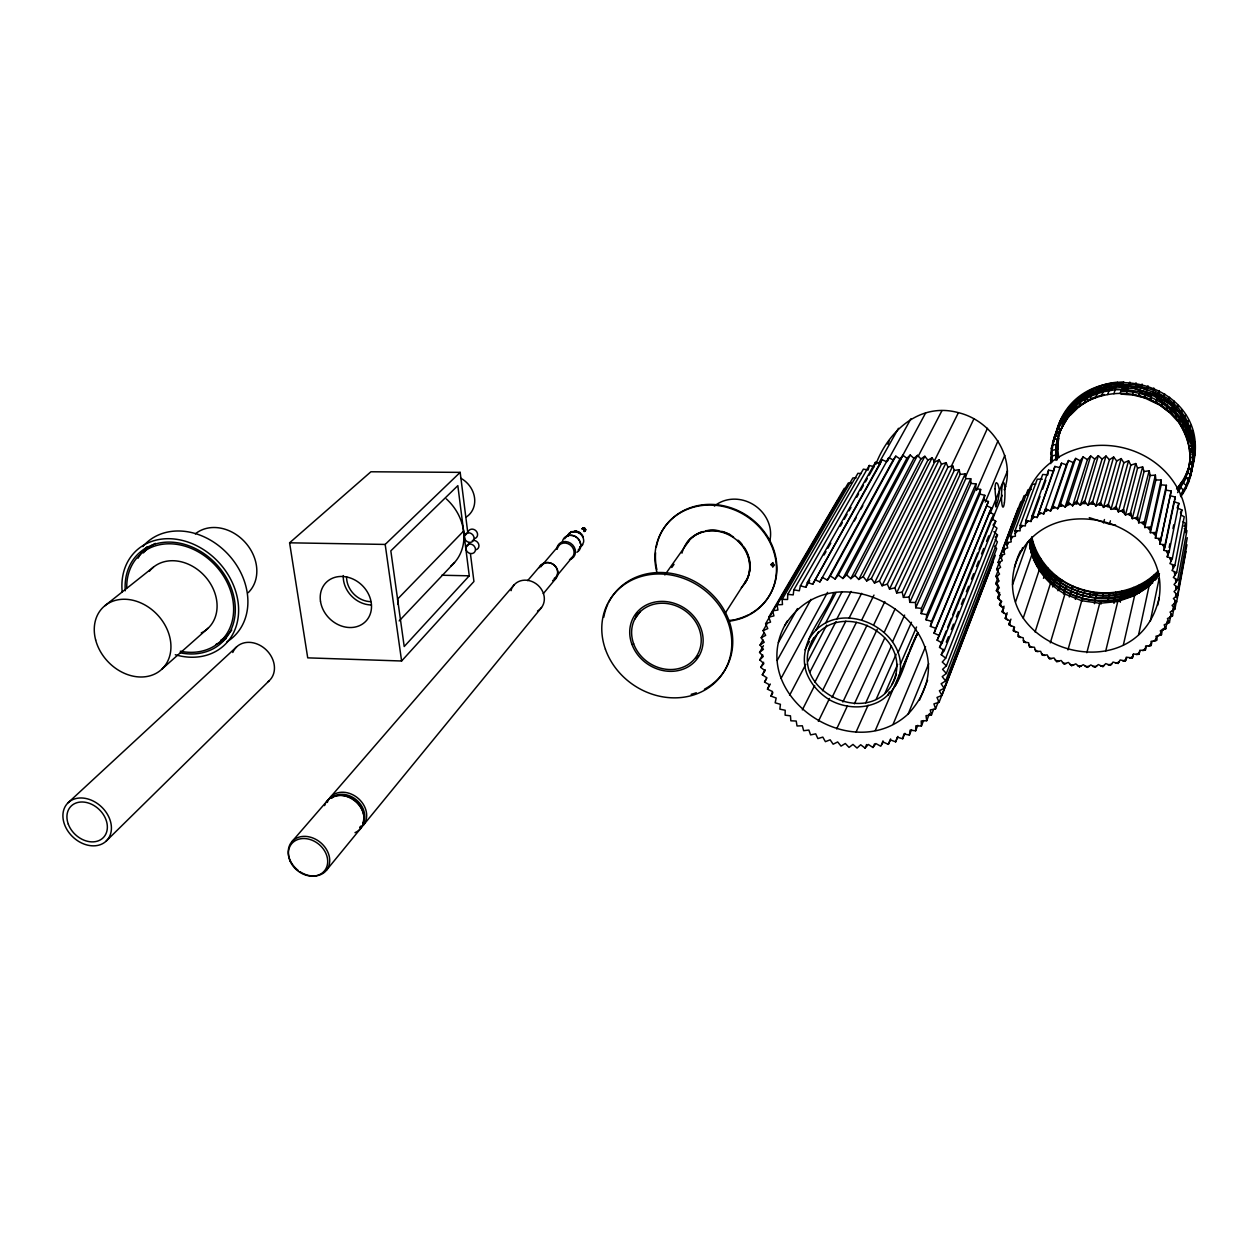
<?xml version="1.0" encoding="UTF-8"?>
<svg xmlns="http://www.w3.org/2000/svg" width="1258" height="1258" viewBox="0 0 1258 1258"><rect width="100%" height="100%" fill="white"/><g stroke="black" fill="none" stroke-linecap="round" stroke-linejoin="round"><path stroke-width="1.5" d="M464.406 536.27L464.721 538.77A5.174 4.482 43.5 0 0 472.489 541.585A5.174 4.482 43.5 0 0 471.483 533.675A5.174 4.482 43.5 0 0 464.406 536.27L464.249 536.27M465.837 547.497L466.152 549.982A5.158 4.466 43.1 0 0 473.904 552.797A5.158 4.466 43.1 0 0 472.898 544.934A5.158 4.466 43.1 0 0 465.837 547.497L469.344 543.802A5.142 4.466 43.1 0 1 469.674 542.654M1074.363 503.939L1076.266 503.735L1090.686 455.978L1094.712 459.076L1080.323 505.307L1076.298 501.36L1072.634 505.858L1068.341 502.256L1083.107 456.89L1087.399 459.642L1072.634 505.858M1139.842 650.543L1139.056 654.27L1133.584 654.081L1132.373 657.887L1127.011 657.305L1125.375 660.953L1120.139 659.978L1118.095 663.453L1113.031 662.085L1110.594 665.34L1105.751 663.626L1102.92 666.63L1098.313 664.57L1095.136 667.306L1090.812 664.932L1087.305 667.369L1083.28 664.696L1079.49 666.819L1075.794 663.878L1071.722 665.655L1068.372 662.463L1064.064 663.909L1061.107 660.497L1056.594 661.566L1054.031 657.981L1049.345 658.657L1047.191 654.915L1042.379 655.198L1040.649 651.345L1035.743 651.219L1034.438 647.288L1029.469 646.769L1028.619 642.775L1023.635 641.847L1023.226 637.837L1018.257 636.501L1018.288 632.522L1013.366 630.761L1013.854 626.846L1009.026 624.691L1009.954 620.854L1005.252 618.323L1006.62 614.612L1002.076 611.702L1003.868 608.133L999.528 604.862L1001.73 601.481L997.625 597.865L1000.204 594.704L996.367 590.757L999.324 587.848L997.28 584.372L997.295 582.658L999.104 580.96L995.88 576.447L997.893 571.101M997.358 579.057L997.563 575.645L999.528 574.104L996.666 569.324L999.434 561.98M1050.776 463.652L1051.311 448.493L1054.204 437.422L1055.619 433.633L1059.032 434.104L1065.164 420.219M861.148 473.574L857.909 473.307L787.728 594.342L787.587 599.5L782.13 599.39L782.476 604.548L777.082 604.894L777.916 610.036L772.632 610.822L773.922 615.901L768.78 617.128L770.541 622.112L765.587 623.748L767.773 628.607L763.056 630.651L765.666 635.337L761.2 637.759L764.204 642.256L760.036 645.055L763.417 649.301L759.565 652.446L763.291 656.44L759.785 659.9L763.842 663.595L760.697 667.353L765.037 670.734L762.301 674.76L766.893 677.81L764.565 682.056L769.377 684.745L767.474 689.195L772.475 691.507L771.028 696.13L776.17 698.033L775.164 702.797L780.416 704.307L779.866 709.166L785.196 710.251L785.118 715.173L790.464 715.833L790.842 720.803L796.204 721.038L797.037 725.976L802.337 725.787L803.642 730.694L808.863 730.065L810.592 734.892L815.703 733.854L817.873 738.572L822.811 737.109L825.405 741.67L830.154 739.814L833.142 744.201L837.671 741.953L841.036 746.12L845.297 743.494L849.024 747.409L852.987 744.421L857.044 748.07L860.692 744.752L865.048 748.101L868.335 744.469L872.973 747.488L875.883 743.572L880.757 746.23L883.258 742.063L888.337 744.359L890.428 739.94L895.68 741.843L897.898 736.417M1055.997 460.412L1056.421 444.137L1055.682 459.154M1056.17 453.493C1056.972 470.964 1055.431 438.413 1058.308 436.793L1055.289 435.362C1075.338 346.17 1219.096 378.752 1191.971 468.872M1057.034 446.055C1057.585 483.072 1056.217 433.947 1058.827 435.347M1057.758 444.058L1057.616 449.468L1058.591 438.146L1057.947 443.524M584.325 529.618L585.379 530.043L584.215 531.599L584.435 528.171L582.045 528.91L583.209 528.014L585.159 528.627L585.379 530.75L584.152 531.002M1100.954 604.092L1101.253 600.601C1119.809 601.01 1138.647 594.83 1152.674 582.501L1152.532 583.193M1102.967 596.339L1103.25 592.88C1123.142 593.304 1143.475 586.071 1157.517 571.745M1150.315 530.153L1161.118 480.021L1155.882 479.958L1144.764 527.542L1150.441 526.929L1148.979 528.816L1150.315 530.153L1150.347 532.684L1155.992 532.496L1166.386 485.321L1161.165 484.833L1150.347 532.684M921.186 613.605L975.689 488.56L980.642 489.441L926.8 614.675L921.186 613.605L921.406 608.385L975.941 483.89L970.956 483.418L915.745 607.771L921.406 608.385M1151.966 641.596L1151.196 645.448L1145.645 646.093L1145.346 650.119L1139.811 650.339L1139.056 654.27L1136.241 654.569M1148.35 646.172L1151.196 645.448L1151.039 641.391L1156.589 640.322L1155.96 636.249L1161.448 634.74L1160.348 630.698L1165.741 628.78L1164.185 624.801L1169.437 622.474L1167.44 618.59L1172.519 615.854L1170.066 612.096L1174.941 608.982L1172.063 605.397L1176.67 601.906L1173.399 598.541L1175.507 596.984L1175.758 595.254L1175.837 593.509L1174.06 591.559L1178.07 587.376L1187.269 537.716M1176.01 589.829L1175.994 586.322L1174.044 584.514L1177.692 580.032L1186.939 530.672L1184.265 528.596M1192.914 463.463L1189.596 462.504C1191.295 447.581 1186.546 432.296 1177.472 420.408C1184.47 431.038 1190.115 443.807 1189.848 457.063L1193.182 457.723C1192.71 471.483 1189.125 485.509 1180.743 496.674M1190.005 449.546L1190.021 460.428L1190.508 449.31M1189.36 465.256L1190.697 454.185M1189.596 462.504L1193.276 461.592C1196.185 460.208 1186.278 411.209 1193.276 450.144L1189.581 451.606L1192.914 451.984L1192.364 466.262M1193.323 462.865L1189.659 463.73L1192.867 465.177L1194.487 455.396L1194.487 444.011L1192.317 432.752L1185.13 416.854L1177.928 407.435L1169.059 399.289L1153.24 390.043L1135.424 384.901L1116.868 384.256L1123.111 383.753M895.68 741.843L897.331 737.251L902.709 738.745L903.904 733.98L909.377 735.049L910.1 730.159L915.635 730.788L915.887 725.803L921.422 726.008L923.561 720.551M975.689 488.56L975.941 483.89M1035.696 484.047L1032.331 484.314L1015.064 530.577L1020.096 530.892L1020.222 525.246L1037.268 479.172L1042.347 479.188M784.615 625.824C838.127 539.682 980.957 635.432 908.182 713.978C849.921 767.82 742.88 692.104 787.492 620.713M1075.7 458.399L1060.541 503.798L1065.07 507.021L1080.213 460.805L1075.7 458.399L1073.184 462.535L1068.482 460.507L1066.375 464.831L1061.516 463.196L1059.834 467.677L1054.864 466.435L1053.622 471.027L1048.574 470.193L1047.788 474.879L1042.693 474.455L1025.915 520.356L1025.317 525.986L1020.222 525.246L1021.276 527.133L1020.034 528.407M833.865 592.691C823.848 618.276 796.393 643.011 806.551 672.826C811.08 684.494 819.681 694.007 830.422 700.329C845.093 708.081 863.067 709.323 878.178 702.09C903.621 688.739 904.25 655.214 917.994 633.026M896.451 673.942C879.012 734.656 781.092 691.129 814.02 637.554M1082.226 503.546L1084.16 503.483L1098.328 455.695L1102.055 459.107L1088.06 505.386L1084.333 501.109L1080.323 505.307M1071.722 665.655L1069.945 664.46M583.681 528.046C590.317 532.464 578.02 526.174 585.159 528.627M1166.386 485.321L1165.977 490.117L1171.135 491.013L1161.008 538.487L1155.41 538.22L1155.992 532.496L1154.435 534.273L1155.63 535.704M894.973 686.491C922.806 635.227 837.97 589.908 809.02 639.237M1005.818 486.296L1004.356 489.849C1016.244 456.921 991.178 420.392 958.407 412.671C920.211 402.088 888.62 430.503 875.835 464.344M997.956 572.06L998.49 568.679L1000.597 567.311L998.113 562.31L1016.102 514.821M1159.231 597.534C1136.634 697.797 975.343 646.612 1020.395 550.988M1094.429 603.683L1094.932 600.208L1101.253 600.601M1095.12 601.088L1095.624 597.613C1119.038 600.035 1144.009 591.685 1159.467 573.538M1095.812 598.509L1096.3 595.05C1118.739 597.361 1142.406 589.766 1158.052 573.239L1157.91 573.915C1120.563 615.256 1041.467 595.396 1030.695 539.918L1030.931 539.273C1037.237 569.764 1065.856 592.314 1096.3 595.05M1096.489 595.946L1096.992 592.487L1103.25 592.88M582.375 529.068C585.583 527.102 586.039 533.25 584.31 530.105M902.977 455.286L838.41 575.063L842.907 578.523L906.908 458.305L902.977 455.286L899.973 458.856L895.806 456.167L893.164 459.988L888.793 457.629L886.528 461.67L881.984 459.689L880.128 463.919L875.458 462.315L873.995 466.687L869.231 465.476L868.193 469.957L863.365 469.155L793.829 589.813L793.216 594.908L787.728 594.342M926.077 619.817L979.951 494.064L984.81 495.337L931.596 621.342L926.077 619.817L926.8 614.675M1090.136 503.782L1092.07 503.892L1106.002 456.041L1109.414 459.736L1095.797 506.093L1092.4 501.517L1088.06 505.386M1157.675 605.224C1179.548 517.981 1039.58 482.459 1014.483 567.421M1191.53 471.986L1192.097 469.14L1188.826 467.897L1189.706 461.953M1190.681 457.535C1189.062 469.092 1185.602 477.946 1176.529 489.032M1192.097 469.14L1193.276 461.592M1174.312 604.029L1174.972 600.616M979.951 494.064L980.642 489.441M1025.49 523.501L1026.842 522.337L1025.915 520.356L1031.01 521.52L1032.079 515.937L1048.574 470.193M1171.135 491.013L1170.255 495.746L1175.318 497.052L1165.427 544.824L1159.939 544.148L1161.008 538.487L1159.341 540.138L1160.395 541.663M1176.309 601.481L1174.941 608.982L1173.022 609.265L1172.44 610.916M1177.001 597.739L1186.939 544.714M1185.932 551.633L1176.67 601.906L1174.72 602.33M1174.61 604.548L1172.519 615.854L1170.648 616.011L1169.924 617.599M1170.868 614.895L1169.437 622.474L1167.644 622.506L1166.748 624.015M1194.487 455.396L1194.817 453.651M1167.188 621.185L1165.741 628.78L1164.012 628.701L1162.99 630.132M1183.07 521.803L1185.917 523.674L1176.623 572.704L1173.352 577.469L1177.692 580.032L1175.727 580.881L1175.805 582.643M1194.754 449.704L1195.1 447.927M1089.365 597.581L1090.073 594.153M1090.057 595.018L1090.78 591.606L1096.992 592.487M1194.487 444.011L1194.833 442.187M1162.549 629.016L1161.448 634.74L1159.797 634.551L1158.634 635.888M585.552 529.995L584.435 528.171M1193.669 438.334L1194.031 436.479M1191.106 472.819L1186.86 483.465M1191.515 470.728L1188.495 468.448L1184.344 479.094L1178.463 488.34L1184.344 479.094M1193.732 459.296L1192.899 442.171L1189.643 431.054L1191.546 436.557M1194.125 457.236L1193.307 440.143L1187.662 423.742L1190.068 429.057M1192.458 467.268L1190.162 477.615M1178.919 503.389L1169.217 551.476L1163.886 550.375L1173.997 501.69L1178.919 503.389L1177.158 507.886L1181.907 509.977L1172.362 558.379L1169.924 563.6L1174.846 565.471L1184.234 516.755L1181.215 515.12M1157.329 636.485L1156.589 640.322L1153.743 641.234M1189.282 478.009L1185.869 477.788L1177.598 492.617M1189.691 475.901L1191.562 470.492M1192.317 432.752L1192.694 430.865M1180.271 495.133L1186.483 485.368L1190.744 474.706L1187.662 472.631L1183.495 483.339L1186.483 485.368L1185.869 488.403M1187.961 471.09L1183.92 481.216L1178.038 490.478M1188.275 483.103L1188.873 480.131L1185.869 477.788M1190.272 454.987L1190.115 448.996M1186.184 476.247L1178.148 489.897M1192.647 460.459C1195.902 421.886 1157.895 390.059 1120.799 391.364M1190.43 427.28L1190.807 425.361M1188.904 445.631L1192.081 446.26L1192.38 454.657M1182.064 481.735L1178.903 486.217M1171.088 561.335L1170.49 559.637L1172.362 558.379L1167.22 556.885L1168.368 551.224M1169.138 547.466L1169.893 543.692M1172.959 528.612L1173.714 524.838M1182.976 493.466L1183.605 490.384L1180.885 487.522L1178.762 490.526M1188.024 421.965L1188.433 420.015M1146.101 646.392L1145.346 650.119L1142.5 650.622M999.214 565.156L1000.063 561.839L1002.312 560.643L1000.236 555.454L1018.147 508.232M1150.299 621.263L1159.184 578.271M1187.599 440.269L1190.713 440.63L1191.562 448.886M1172.33 409.039L1180.491 417.703L1189.187 433.302L1180.444 417.923L1172.33 409.039L1157.376 398.267L1156.071 400.767M1098.03 504.662L1099.948 504.93L1113.645 457L1116.695 460.963L1103.47 507.414L1100.451 502.571L1095.797 506.093M1095.624 597.613C1065.086 594.861 1036.403 572.264 1030.066 541.695L1029.846 542.34C1040.649 597.943 1119.919 617.882 1157.376 576.463L1157.517 575.787M1185.13 416.854L1185.539 414.888M1180.885 415.942C1199.865 448.052 1173.604 396.459 1170.192 409.998M1185.791 435.032L1188.81 435.111L1188.291 437.595L1190.194 443.178M1154.294 574.859L1154.152 575.535C1115.28 611.577 1041.938 590.505 1031.544 537.496M1054.959 437.013L1054.173 440.74M1055.776 436.322L1058.638 425.393M1183.479 429.953L1186.388 429.749L1185.869 432.186L1188.291 437.595M1159.939 544.148L1170.255 495.746M568.129 535.012L567.327 536.27C570.299 528.344 582.611 531.647 583.523 539.273A8.822 7.8 40.2 0 1 583.586 542.119L582.234 545.264M1058.403 438.68L1059.739 432.846L1056.012 433.381M1181.749 411.995L1182.19 410.014M1030.978 551.916C1045.791 598.509 1109.603 616.247 1147.815 586.983L1147.972 586.291M1149.073 581.165L1150.425 584.152M1138.584 634.803L1149.136 585.741L1159.09 574.12M1133.191 654.16L1132.373 657.887L1129.621 657.997M1155.41 538.22L1165.977 490.117M1180.712 425.062L1183.464 424.606L1182.929 426.997L1185.869 432.186M869.231 465.476L800.403 585.819L799.302 590.82L793.829 589.813M1152.737 391.946L1168.651 401.003L1181.325 413.961L1173.242 405.123L1163.603 397.701L1152.737 391.946L1141.037 387.826L1122.545 385.64L1110.216 386.741L1098.313 389.838L1082.037 398.188L1092.589 392.307M1178.384 405.422L1175.161 410.124M1126.209 657.211L1125.375 660.953L1122.686 660.859M1138.128 590.065L1139.119 593.273M1138.71 587.502L1139.685 590.694M1139.292 584.939L1140.267 588.131M1182.929 426.997L1179.532 422.043L1180.051 419.7L1177.346 420.943L1169.594 412.498L1160.379 405.406L1144.434 397.811L1132.876 394.996L1121.02 394.084L1126.964 394.289M1173.698 403.173L1174.154 401.145M1123.378 644.929L1134.622 595.569L1149.136 585.741M1177.095 411.13L1168.179 402.953L1152.281 393.66L1134.386 388.502L1121.9 387.747L1128.127 387.967M1132.514 592.581L1133.301 595.883M1133.112 590.002L1133.883 593.304M1133.694 587.455L1134.48 590.725M1179.532 422.043L1175.664 417.389L1176.199 415.093M1169.059 399.289L1169.547 397.229M1144.497 525.011L1143.05 523.784L1144.387 521.803L1138.726 522.856L1150.158 475.524L1155.379 475.147L1144.387 521.803L1144.764 527.542M1126.665 594.625L1127.247 598.006M1127.278 592.062L1127.844 595.427M1169.594 412.498L1160.379 405.406M1175.664 417.389L1171.371 413.049L1171.906 410.8M1167.707 404.903C1163.163 404.007 1147.689 388.187 1145.016 396.05M1168.179 402.953L1152.234 393.864L1134.386 388.502M984.81 495.337L983.709 499.851L988.442 501.517L935.779 628.308L930.385 626.358L931.596 621.342M1164.09 395.783L1164.593 393.723M1120.013 598.792L1120.375 602.236M1120.642 596.213L1121.004 599.641M1121.271 593.634L1121.633 597.047M1121.884 591.071L1122.246 594.484M1187.536 473.197L1189.769 463.18M1193.999 459.312L1190.477 471.939M1138.207 520.356L1137.877 517.18L1132.279 518.673L1144.041 471.546L1149.199 470.759L1136.65 519.255L1138.207 520.356L1138.726 522.856M1105.719 651.015L1117.764 601.528L1134.622 595.569M1171.371 413.049L1166.701 409.086L1167.235 406.869M1173.022 609.265L1173.431 607.583M1113.833 599.893L1113.99 603.368M1114.478 597.298L1114.619 600.774M1115.107 594.72L1115.264 598.179M1115.752 592.156L1115.893 595.616M1158.807 392.685L1159.326 390.609M1131.524 516.205L1130.958 513.075L1125.47 514.994L1137.578 468.086L1142.626 466.875L1129.873 515.23L1131.524 516.205L1132.279 518.673M1108.219 597.896L1108.156 601.387M1108.88 595.333L1108.801 598.808M1109.525 592.77L1109.462 596.229M1166.701 409.086L1161.653 405.516L1162.219 403.331M1155.3 402.45L1149.969 399.902L1151.274 397.528L1150.693 399.651L1161.653 405.516M1153.24 390.043L1153.79 387.951M1124.495 512.604L1123.708 509.537L1118.362 511.896L1130.832 465.146L1135.738 463.542L1122.765 511.77L1125.47 514.994M1086.833 652.713L1099.728 603.274L1117.764 601.528M1156.306 402.356L1156.873 400.201M1150.645 398.188L1151.778 395.594M1148.019 385.75L1146.148 391.521M1031.418 519.067L1032.897 518.013L1032.079 515.937L1037.142 517.541L1054.864 466.435M1164.578 547.953L1165.427 544.824L1163.681 546.365L1164.578 547.953L1163.886 550.375M1123.85 462.771L1128.568 460.774L1115.359 508.877L1111.018 509.348L1108.377 504.269L1121.193 458.588L1123.85 462.771L1111.018 509.348M1144.434 397.811C1113.251 385.341 1070.967 400.107 1056.437 432.107L1060.573 423.16L1067.397 413.646L1080.764 401.821L1091.362 395.924L1102.936 391.851L1115.154 389.744L1127.624 389.681L1121.318 389.65M1146.997 389.54C1131.697 384.712 1113.33 384.728 1098.313 389.838M1088.485 600.003L1094.932 600.208M1064.064 663.909L1066.108 663.579M1081.565 601.308L1084.648 590.238L1090.78 591.606M1141.509 386.127L1142.091 384.036M1089.271 517.62L1109.477 524.224L1110.421 520.812M1150.693 399.651L1144.859 397.418L1145.44 395.311M1067.948 649.914L1081.723 600.711L1099.728 603.274M1082.305 598.604L1088.673 599.311M1105.845 506.188L1107.732 506.597L1108.377 504.269L1103.47 507.414M1138.867 395.641L1139.418 393.581L1138.82 395.672L1144.859 397.418M1139.905 391.851L1151.73 395.798M1103.486 522.935L1104.461 519.523M1135.424 384.901L1136.021 382.809M1029.579 545.563C1034.988 569.119 1053.937 588.162 1076.471 596.04L1075.338 599.374M1077.21 593.477L1076.077 596.795M1031.78 536.851C1036.796 560.832 1055.792 580.441 1078.672 588.382L1076.801 594.232M1174.437 500.134L1175.318 497.052M1132.876 394.996L1135.943 395.059M1132.672 394.414L1133.285 392.339M1070.637 593.713L1069.284 596.952M1071.391 591.15L1070.039 594.374M1072.13 588.602L1070.794 591.81M1072.87 586.071L1071.549 589.279M1129.259 384.177L1129.873 382.086M1065.023 590.914L1063.482 594.059M1065.793 588.367L1064.252 591.496M1066.548 585.819L1065.023 588.948M1050.32 642.854L1064.913 594.043C1045.398 582.957 1030.632 563.018 1029.311 540.217M1126.429 393.675L1127.058 391.6M1120.155 393.455L1121.381 389.445M1123.048 383.957L1123.693 381.866M1059.676 587.706L1057.947 590.725M1060.447 585.159L1058.733 588.162M1061.233 582.627L1059.519 585.63M1062.004 580.111L1060.29 583.099M1001.132 558.395L1002.312 555.171L1004.67 554.149L1003.003 548.803L1020.804 501.832L1023.933 500.778M1113.912 393.738L1115.154 389.744M1092.007 394.006L1103.502 390.153L1115.752 387.826L1097.684 391.741L1081.361 400.107L1086.582 396.742L1087.871 400.862L1078.373 407.262L1070.259 415.109L1067.397 413.646L1065.998 417.514M1054.629 584.074L1052.742 586.967M1055.431 581.542L1053.544 584.42M1056.217 579.01L1054.33 581.888M1057.003 576.51L1055.116 579.372M1059.944 431.588L1056.358 431.651L1052.506 442.895M1052.254 461.859L1052.018 450.427L1053.905 439.121L1057.38 439.325L1060.651 429.607L1057.805 427.704M1059.55 433.365L1063.482 422.609M1057.082 429.67C1064.425 403.849 1090.607 384.35 1117.529 382.165M1035.082 632.003L1050.383 583.712M1050.745 577.548L1048.7 580.284M1051.546 575.032L1049.502 577.768M1052.333 572.532L1050.304 575.268M1107.716 394.525L1108.99 390.546M1104.807 386.159L1110.814 384.854L1098.957 387.951L1087.824 393.125L1093.233 390.42M800.403 585.819L805.812 587.266L807.384 582.423L875.458 462.315M1045.618 575.708L1043.417 578.318M1046.436 573.192L1044.234 575.802M1047.254 570.692L1045.052 573.286M1048.056 568.207L1045.87 570.786M1101.631 395.83L1102.936 391.851M1043.354 566.053L1041.026 568.474M1044.171 563.568L1041.86 565.99M585.568 529.681L584.939 528.517L585.395 529.697M1095.718 397.607L1097.039 393.644M1023.226 618.071L1039.108 570.377M1039.077 563.584L1036.623 565.848M1040.728 558.646L1038.29 560.895M1068.482 460.507L1052.962 505.952L1057.679 508.782L1073.184 462.535M1014.593 627.176L1013.366 630.761L1015.693 632.019M1037.787 515.12L1039.375 514.192L1038.668 512.053L1043.668 514.066L1045.65 508.704L1050.524 511.141L1066.375 464.831M1090.01 399.871L1091.362 395.924M1036.073 558.395L1033.526 560.47M1036.922 555.926L1034.359 558.002M1034.406 550.532L1031.78 552.419M1010.945 619.125L1009.026 624.691L1011.29 626.138M921.422 726.008L921.202 720.976L926.706 720.724L926.014 715.676L931.439 714.984L930.26 709.952L935.575 708.82L933.939 703.867L939.097 702.294L936.99 697.435L941.943 695.438L939.396 690.721L944.129 688.299L941.141 683.754L945.607 680.955L942.211 676.631L946.362 673.439L942.588 669.366L946.393 665.828L942.273 662.038L945.702 658.17L941.251 654.695L944.286 650.528L939.537 647.398L942.148 642.964L937.147 640.196L939.301 635.542L934.081 633.167L935.779 628.308M1082.965 403.865L1093.233 397.764L1104.068 394.414M1084.553 402.591L1085.921 398.66M1015.536 601.937L1031.812 554.935M934.081 633.167L988.442 501.517M1030.695 549.856L1029.72 547.655M1033.258 542.544L1030.554 544.242M1043.668 514.066L1061.516 463.196M1168.147 554.526L1169.217 551.476L1167.393 552.875L1168.147 554.526L1167.22 556.885M1007.202 612.788L1005.252 618.323L1007.454 619.958M1170.648 616.011L1171.229 614.376M1078.373 407.262L1083.154 403.346M1079.38 405.736L1080.764 401.821M1037.142 517.541L1053.622 471.027M1004.041 606.183L1002.076 611.702L1004.199 613.511M1068.813 409.778C1092.982 385.781 1058.277 418.851 1059.299 424.355M1012.548 584.687L1027.739 541.931M1055.635 454.987L1051.877 456.151L1050.509 459.846M1021.276 551.303L1022.581 547.702M1070.259 415.109L1078.562 406.743M1074.536 409.306L1075.936 405.391M1067.68 417.011L1061.154 429.025L1057.852 428.302M1031.01 521.52L1040.036 496.407M1042.63 489.236L1045.854 480.257M1070.071 413.237L1071.47 409.353L1074.128 411.02L1072.162 407.419L1061.296 421.194L1054.204 437.422M1065.888 412.435C1091.551 382.322 1058.12 420.203 1060.022 422.405M1000.849 601.214L999.528 604.862L1001.557 606.859M1055.776 449.546L1052.018 450.427L1050.65 454.154M1057.38 439.325L1056.233 444.672L1052.694 444.734L1051.311 448.493M1061.862 427.06L1064.645 421.65M999.607 592.424L997.625 597.865L999.528 600.035M1054.55 437.344L1053.433 442.737M1062.35 422.122L1063.765 418.269L1066.784 419.496L1070.448 414.59M998.365 585.347L996.367 590.757L997.846 591.386L998.144 593.084M1059.157 426.997L1060.573 423.16L1063.733 424.15L1066.973 418.961L1061.154 429.025M997.798 578.224L995.786 583.602L997.421 586.086M887.865 444.216L889.217 440.646M935.575 708.82L938.389 701.524M953.847 661.394L955.954 655.921M960.168 644.961L962.276 639.489M966.49 628.544L968.597 623.072M972.827 612.127L974.934 606.655M979.149 595.71L981.256 590.238M984.07 582.941L987.577 573.805M944.129 688.299L995.314 555.218M939.097 702.294L990.738 567.877M941.943 695.438L993.317 561.666M931.439 714.984L933.562 709.481M945.607 680.955L996.666 548.598L994.701 546.035M926.706 720.724L929.52 713.475M946.362 673.439L997.405 541.836L995.204 539.446M946.393 665.828L997.5 535.012L993.883 531.662M945.702 658.17L996.949 528.14L993.049 525.089L995.754 521.315L991.603 518.579L993.93 514.553L989.543 512.163L991.493 507.949L986.917 505.905M915.635 730.788L917.79 725.316M944.286 650.528L995.754 521.315M941.251 654.695L943.406 649.301M946.283 642.099L948.453 636.69M951.331 629.487L953.485 624.094M956.363 616.892L958.517 611.498M961.395 604.296L963.549 598.887M966.427 591.7L968.597 586.291M971.475 579.089L973.629 573.695M976.507 566.493L978.661 561.099M981.539 553.897L983.693 548.488M986.571 541.286L988.741 535.892M909.377 735.049L911.531 729.624M919.567 700.03L927.586 680.153M992.043 520.498L1002.186 495.29M891.749 684.729C917.475 637.287 839.023 595.38 812.196 640.998M902.709 738.745L904.895 733.32M939.537 647.398L946.142 631.06M947.604 627.443L951.268 618.37M952.731 614.737L977.67 553.048M979.133 549.416L991.603 518.579M942.148 642.964L993.93 514.553M908.182 713.978L928.719 663.674M990.203 513.28L1007.501 470.885M937.147 640.196L989.543 512.163M939.301 635.542L991.493 507.949M888.337 744.359L890.601 738.918M893.07 724.341L925.542 646.643M1003.711 551.822L1005.189 548.708L1007.658 547.89L1006.416 542.402L1024.075 495.683L1027.299 494.897M985.281 502.099L1004.843 455.365M930.385 626.358L983.709 499.851M881.512 744.453L883.006 740.868M872.973 747.488L874.499 743.903M875.301 730.473L908.433 653.688M909.974 650.119L912.286 644.756M913.827 641.187L916.909 634.048M899.25 675.908L917.821 632.837M976.507 490.384L998.019 440.835M865.048 748.101L866.589 744.532M887.771 695.422L889.327 691.837M900.319 664.366L916.547 627.019M807.384 582.423L812.699 584.294L881.984 459.689M885.113 693.001L897.63 664.366M898.055 652.666L911.484 622.285M876.228 699.165L896.121 654.27M856.085 732.014L868.067 705.266M915.478 602.519L970.751 478.716L965.767 478.669L909.817 602.362L915.478 602.519L915.745 607.771M892.614 641.643L904.612 615.083M865.756 702.86L891.435 645.92M965.311 477.175L987.467 428.318M1051.625 508.877L1052.962 505.952L1053.386 508.216L1051.625 508.877L1050.524 511.141M909.047 597.11L965.138 473.967L960.184 474.329L903.433 597.408L909.047 597.11L909.817 602.362M854.386 703.82L884.72 638.026M884.358 632.051L895.098 608.888M1167.644 622.506L1168.368 620.917M902.175 592.204L959.115 469.69L954.24 470.461L896.655 592.974L902.175 592.204L903.433 597.408M836.68 728.901L847.436 705.817M842.876 702.011L877.219 629.299M894.91 587.863L952.746 465.9L947.982 467.08L889.532 589.09L894.91 587.863L896.655 592.974M951.158 466.624L973.959 418.71M873.854 624.566L884.846 601.576M832.01 697.561L867.045 625.195M882.11 585.772L941.471 464.218L939.176 459.941L879.452 580.944L882.11 585.772L887.315 584.105L946.079 462.645L947.982 467.08M818.36 721.369L829.494 698.473M861.872 619.722L873.98 595.097M1056.594 661.566L1058.733 661.425M822.496 690.768L856.415 622.364M933.703 462.252L958.407 412.671M934.757 461.89L932.084 457.818L871.401 578.444L874.483 583.052L934.757 461.89L939.176 459.941M849.213 617.851L861.62 593.304M814.948 682.088L845.848 621.153M927.885 460.129L924.85 456.277L863.192 576.589L866.668 580.96L927.885 460.129L932.084 457.818M802.321 709.905L814.649 685.516M1180.444 512.855L1181.907 509.977M920.919 458.934L917.554 455.333L854.921 575.393L858.774 579.498L920.919 458.934L924.85 456.277M836.79 619.078L851.084 591.449M809.9 672.087L836.051 621.468M918.057 456.591L941.959 410.643M789.584 695.297L805.828 664.303M807.683 661.425L826.726 625.084M913.906 458.337L910.242 455.003L846.634 574.89L850.817 578.68L913.906 458.337L917.554 455.333M1173.337 568.333L1174.846 565.471L1172.912 566.603L1173.337 568.333L1171.969 570.487L1176.623 572.704L1174.658 573.695L1174.925 575.456M825.468 623.292L841.854 592.141M808.469 650.826L818.549 631.736M804.978 649.867L809.539 641.297M815.986 630.164L836.035 592.487M1006.903 545.485L1008.68 542.497L1011.228 541.884L1010.441 536.317L1027.928 489.834L1031.23 489.299M900.068 460.381L925.746 412.734M771.028 696.13L772.884 692.686M781.014 678.439L827.544 592.361M895.806 456.167L830.311 575.928L835.06 579.01L899.973 458.856M1059 506.612L1060.541 503.798L1060.824 506.109L1059 506.612L1057.679 508.782M767.474 689.195L770.305 684.053M814.744 579.608L819.901 581.904L822.402 577.438L827.387 580.142L893.164 459.988M819.901 581.904L888.793 457.629M764.565 682.056L766.452 678.66M777.192 660.45L811.001 599.358M854.371 520.954L856.242 517.557M860.928 509.081L862.815 505.7M887.267 461.497L910.918 418.772M812.699 584.294L880.128 463.919M762.301 674.76L765.147 669.681M878.697 463.479L898.464 428.302M778.388 642.524L797.462 608.573M805.812 587.266L809.649 580.473M824.053 554.998L825.987 551.602M827.906 548.205L830.783 543.11M840.391 526.127L842.31 522.73M844.228 519.334L847.106 514.239M849.024 510.842L850.958 507.446M856.714 497.256L858.632 493.859M860.551 490.463L863.444 485.368M865.362 481.971L867.281 478.575M869.199 475.178L873.995 466.687M760.697 667.353L763.606 662.243M759.785 659.9L762.694 654.82M759.565 652.446L763.433 645.7M760.036 645.055L762.977 639.945M782.13 599.39L852.893 477.914L856.116 477.914M761.2 637.759L764.141 632.695M768.78 617.128L844.338 488.324M765.587 623.748L837.938 500.039M777.082 604.894L848.348 482.93L851.54 482.663M763.056 630.651L766.971 623.921M1164.012 628.701L1164.892 627.192M771.311 564.276L772.837 566.713L771.311 564.276L772.994 562.578M724.639 614.093L746.434 580.111M1066.595 504.977L1068.341 502.256L1068.467 504.6L1065.07 507.021M1010.709 539.446L1012.769 536.616L1015.395 536.207L1015.064 530.577L1016.197 532.354L1015.096 533.738M827.387 580.142L830.311 575.928M664.853 574.969L689.809 539.713A35.051 31.481 33.6 0 1 694.935 535.468M634.74 619.156L640.353 611.325M671.788 567.5L674.021 564.355M1159.797 634.551L1160.82 633.12M1080.213 460.805L1083.107 456.89M1049.345 658.657L1051.562 658.705M567.924 535.027L568.836 533.848M1183.935 526.253L1185.917 523.674M1068.828 415.549L1071.14 412.64M1068.64 416.084L1077.65 406.586M326.703 869.954L361.062 827.984M363.688 824.792L541.522 607.535M572.673 556.807L556.178 576.683A9.105 7.973 40.1 0 1 555.234 577.705M543.283 593.666L556.335 577.925M835.06 579.01L838.41 575.063M527.652 580.614L540.956 565.062M542.214 564.999L558.992 545.359M1157.376 576.463L1159.326 574.214M292.171 841.35L327.693 800.308M330.398 797.179L514.255 584.75M1155.033 640.008L1156.196 638.687M1087.399 459.642L1090.686 455.978M465.429 535.043L467.772 532.606L460.176 472.363L370.906 471.781L289.592 542.811L307.723 657.855L401.601 661L473.936 581.495L470.429 553.693M469.265 575.818L404.211 646.518L390.829 550.847L457.833 485.651L469.265 575.818L441.825 575.236M568.726 533.942L569.748 532.842M399.179 620.902L454.531 562.53M1175.507 596.984L1177.724 594.688L1175.837 593.509M463.589 531.08L397.575 599.091A51.547 43.338 44.4 0 1 398.031 604.422M1016.197 532.354L1017.439 531.08M770.902 564.952L772.585 563.254L774.519 565.015L772.837 566.713M906.908 458.305L910.242 455.003M106.081 841.193A27.031 20.773 43.5 0 0 90.859 799.978A27.031 20.773 43.5 0 0 64.535 824.525A27.031 20.773 43.5 0 0 106.081 841.193L269.259 680.672M582.328 545.139L579.608 547.372L580.127 546.743M842.907 578.523L846.634 574.89M1158.445 571.384L1154.152 575.535L1155.803 577.689M1154.828 580.425L1156.983 578.35M289.592 542.811L385.184 544.431L460.176 472.363M995.235 537.166L997.5 535.012M1149.749 645.055L1151.039 643.829M1042.379 655.198L1044.659 655.449M1094.712 459.076L1098.328 455.695M68.074 802.761L236.52 646.958M569.748 533.046L570.849 532.04M162.188 668.863L208.403 627.946M585.52 530.231L584.247 530.577M1073.483 403.771L1087.903 392.921M1072.099 407.623L1081.44 399.902M1021.276 527.133L1022.628 525.97M1147.815 586.983L1150.174 585.096M582.202 528.659L583.838 527.967L585.379 529.351M850.817 578.68L854.921 575.393M104.791 605.806L153.413 567.169M1144.009 649.615L1145.409 648.515M1102.055 459.107L1106.002 456.041M570.928 532.338L572.107 531.442M1077.225 401.758L1082.116 397.984M1026.842 522.337L1028.321 521.284M1035.743 651.219L1038.054 651.675M1137.845 653.704L1139.339 652.713M858.774 579.498L863.192 576.589M1109.414 459.736L1113.645 457M1113.503 508.311L1116.16 506.597L1118.362 511.896M572.248 531.867L576.384 531.143L580.504 532.999L579.34 533.188M997.295 582.658L995.786 583.602L997.28 584.372M1032.897 518.013L1034.469 517.085M584.137 528.03L584.986 528.69M1131.288 657.258L1132.892 656.393M866.668 580.96L871.401 578.444M1116.695 460.963L1121.193 458.588M573.664 531.631L574.922 530.986M582.627 544.698L580.787 546.68M1087.871 400.862L1096.661 396.836M1029.469 646.769L1031.827 647.414M1039.375 514.192L1041.042 513.406M1044.549 511.723L1047.961 510.261M997.563 575.645L995.88 576.447L997.374 577.343M1124.432 660.277L1126.099 659.538M874.483 583.052L879.452 580.944M575.11 531.662L576.384 531.143M585.253 528.8L582.423 528.486M582.769 528.187L583.806 529.146M1176.088 588.084L1178.07 587.376L1175.994 586.322M998.49 568.679L996.666 569.324L998.144 570.361M1115.484 663.17L1119.022 662.117M941.471 464.218L946.079 462.645M1023.635 641.847L1025.993 642.696M576.589 531.93L577.831 531.536M1175.758 595.254L1177.724 594.688M1053.386 508.216L1055.195 507.697M1108.078 664.884L1111.71 664.114M1000.063 561.839L998.113 562.31L999.56 563.474M578.004 532.449L579.215 532.165M1018.257 636.501L1020.6 637.554M1060.824 506.109L1062.68 505.732M1100.53 666.001L1104.225 665.529M1002.312 555.171L1000.236 555.454L1001.651 556.759M1110.751 385.058L1116.931 384.052M1068.467 504.6L1070.369 504.395M1092.888 666.52L1096.614 666.347M580.567 534.115L581.636 534.037M1117.466 382.369L1123.63 382.07M1115.689 388.046L1121.963 387.543M1005.189 548.708L1003.003 548.803L1004.371 550.233M1076.266 503.735L1078.185 503.672M581.621 535.232L582.611 535.232M1085.198 666.441L1088.956 666.551M467.772 532.606L467.945 532.621A5.142 4.482 43.5 0 1 472.552 529.146A5.142 4.482 43.5 0 1 477.474 533.581A5.142 4.482 43.5 0 1 474.549 538.581M1008.68 542.497L1006.416 542.402L1007.721 543.959M582.485 536.49L583.366 536.537M1084.16 503.483L1086.079 503.577M1077.54 665.749L1081.267 666.158M1127.561 389.886L1139.968 391.647M1012.769 536.616L1010.441 536.317L1011.668 537.984M1092.07 503.892L1093.988 504.144M1109.477 524.224L1115.547 525.026M1092.463 592.77L1095.718 593.226M1071.785 664.884L1073.64 665.168M1099.948 504.93L1101.851 505.323M1107.732 506.597L1109.587 507.147M1078.672 588.382L1084.648 590.238M1076.471 596.04L1082.509 597.912M1062.491 662.604L1064.268 663.155M1144.576 397.292L1148.727 398.865M1115.359 508.877L1117.167 509.584M1120.957 511.062L1122.765 511.77M1064.913 594.043L1081.723 600.711M1055.21 660.167L1056.94 660.859M1128.143 514.38L1129.873 515.23M1048.166 657.179L1049.832 658.013M1155.442 401.931L1158.822 403.897M1134.999 518.265L1136.65 519.255M1041.404 653.673L1042.992 654.616M1141.493 522.683L1143.05 523.784M1058.041 578.727L1060.667 580.583M1034.972 649.663L1036.466 650.716M1028.918 645.165L1030.318 646.345M1147.532 527.589L1148.979 528.816M1051.751 573.758L1054.204 575.818M1117.277 662.714L1118.095 663.453M1023.304 640.243L1024.594 641.517M1169.72 411.964L1172.44 414.684M1153.099 532.952L1154.435 534.273M1018.147 634.897L1019.31 636.265M1158.146 538.707L1159.341 540.138M1013.476 629.189L1014.514 630.651M1162.612 544.84L1163.681 546.365M1181.372 413.756L1187.615 423.946M1102.401 665.844L1102.92 666.63M1009.356 623.166L1010.253 624.691M1166.496 551.287L1167.393 552.875M1128.568 460.774L1130.832 465.146M1005.802 616.845L1006.557 618.433M1094.759 666.504L1095.136 667.306M1169.736 558.002L1170.49 559.637M1187.237 425.723L1189.596 431.274M887.315 584.105L889.532 589.09M1135.738 463.542L1137.578 468.086M1002.83 610.303L1003.444 611.938M1172.33 564.905L1172.912 566.603M1189.235 433.082L1191.09 438.806M952.746 465.9L954.24 470.461M1142.626 466.875L1144.041 471.546M1087.085 666.567L1087.305 667.369M1000.487 603.557L1000.943 605.224M1045.65 508.704L1046.216 510.921M1174.233 571.965L1174.658 573.695M959.115 469.69L960.184 474.329M1149.199 470.759L1150.158 475.524M998.773 596.669L999.072 598.368M1058.733 457.912L1057.805 448.933M1175.459 579.136L1175.727 580.881M385.184 544.431L401.601 661M965.138 473.967L965.767 478.669M1079.395 666.032L1079.49 666.819M1155.379 475.147L1155.882 479.958M997.704 589.688L997.846 591.386M970.751 478.716L970.956 483.418M1161.118 480.021L1161.165 484.833M125.281 590.773A60.966 49.487 47.1 0 1 177.378 542.764A60.966 49.487 47.1 0 1 235.293 608.07A60.966 49.487 47.1 0 1 180.303 652.808M122.215 592.015A64.598 52.427 47.1 0 1 177.787 539.493A64.598 52.427 47.1 0 1 238.611 611.372A64.598 52.427 47.1 0 1 175.287 654.742M142.814 546.617A64.064 52.16 47.2 0 1 229.459 555.784A64.064 52.16 47.2 0 1 226.896 641.847M226.015 638.639A60.588 49.298 47.2 0 1 216.03 644.332M138.065 558.206A60.588 49.298 47.2 0 1 146.95 546.916M149.34 571.305A41.011 33.274 47.1 0 1 206.013 577.501A41.011 33.274 47.1 0 1 201.28 632.931M126.743 587.911A59.157 48.008 47.1 0 1 179.517 544.808A59.157 48.008 47.1 0 1 233.642 608.825A59.157 48.008 47.1 0 1 180.287 651.204M231.787 629.991A58.827 47.851 47.2 0 1 220.653 640.353M143.412 552.907A58.827 47.851 47.2 0 1 155.41 543.377M195.305 533.879A39.58 32.551 47.5 0 1 245.2 542.371A39.58 32.551 47.5 0 1 248.219 592.675M232.777 652.509A23.509 19.184 44.4 0 1 264.636 648.468A23.509 19.184 44.4 0 1 267.985 681.742M686.695 543.566A35.051 31.481 33.6 0 1 688.692 540.924M696.366 534.603A35.051 31.481 33.6 0 1 704.26 531.426M705.958 531.065A35.051 31.481 33.6 0 1 733.556 537.024M737.911 540.453A35.051 31.481 33.6 0 1 749.233 572.311M748.856 573.931A35.051 31.481 33.6 0 1 744.72 582.91M697.954 655.843A37.032 32.582 33.9 0 1 695.831 658.532M635.793 615.665A37.032 32.582 33.9 0 1 637.696 612.819M608.589 602.566A67.334 59.236 33.9 0 1 709.481 591.92A67.334 59.236 33.9 0 1 704.417 689.227M696.303 692.765A67.334 59.236 33.9 0 1 691.145 694.322M603.746 617.316A67.334 59.236 33.9 0 1 607.756 604.296M656.849 572.201A62.664 56.264 33.6 0 1 701.539 505.559A62.664 56.264 33.6 0 1 775.038 556.398A62.664 56.264 33.6 0 1 727.847 621.326M681.962 553.158A35.381 31.764 33.6 0 1 730.929 535.987A35.381 31.764 33.6 0 1 741.355 587.612M656.299 547.151A62.617 56.233 33.6 0 1 749.186 517.117A62.617 56.233 33.6 0 1 750.004 613.998M748.353 614.863A62.617 56.233 33.6 0 1 735.883 619.361M734.027 619.754A62.617 56.233 33.6 0 1 728.288 620.603M656.88 569.654A62.617 56.233 33.6 0 1 655.575 552.687M686.443 543.393A35.366 31.749 33.6 0 1 702.499 531.615M705.864 530.782A35.366 31.749 33.6 0 1 718.381 530.64M721.95 531.411A35.366 31.749 33.6 0 1 730.536 534.854M738.116 540.264A35.366 31.749 33.6 0 1 741.937 544.289M744.138 547.23A35.366 31.749 33.6 0 1 749.532 572.39M749.155 574.025A35.366 31.749 33.6 0 1 744.972 583.083M714.387 506.109A34.186 30.963 33.4 0 1 753.29 504.552A34.186 30.963 33.4 0 1 769.99 540.044M1026.748 495.149A82.116 75.244 8.9 0 1 1122.907 447.722A82.116 75.244 8.9 0 1 1185.791 532.669M446.307 498.891A48.04 41.341 45 0 1 450.647 566.273M371.016 604.956A26.229 22.188 44.5 0 1 343.277 575.551M370.528 601.639A22.613 19.122 44.5 0 1 346.595 576.73M460.9 478.292A23.996 20.883 45.3 0 1 474.565 497.948A23.996 20.883 45.3 0 1 465.822 517.321M472.316 540.468A5.142 4.466 43.1 0 1 478.606 543.959A5.142 4.466 43.1 0 1 475.949 549.762M298.303 870.536A22.44 17.879 39.3 0 1 298.429 837.325A22.44 17.879 39.3 0 1 329.706 859.764A22.44 17.879 39.3 0 1 299.891 871.668M325.885 802.761A21.701 17.533 39.4 0 1 357.256 803.123A21.701 17.533 39.4 0 1 355.008 832.654M324.611 805.592A21.701 17.533 39.4 0 1 325.177 804.129M331.64 798.107A20.537 16.606 39.4 0 1 332.898 797.32M334.235 796.66A20.537 16.606 39.4 0 1 356.14 801.456A20.537 16.606 39.4 0 1 363.075 822.355M361.03 826.223A20.537 16.606 39.4 0 1 360.103 827.324M327.316 802.447A21.638 17.502 39.4 0 1 357.083 797.478A21.638 17.502 39.4 0 1 360.37 827.953M512.006 588.099A17.769 15.426 40 0 1 537.968 585.269A17.769 15.426 40 0 1 537.481 611.074M511.094 590.678A17.769 15.426 40 0 1 511.487 589.357M579.073 549.07A8.853 7.815 40.2 0 1 578.145 550.076M564.7 538.801A8.853 7.815 40.2 0 1 566.525 536.804M567.106 536.427A8.853 7.815 40.2 0 1 569.041 535.625M570.456 535.405A8.853 7.815 40.2 0 1 580.473 543.802M580.268 546.617A8.853 7.815 40.2 0 1 579.466 548.504M556.838 548.944A9.812 8.649 40.2 0 1 565.424 541.538A9.812 8.649 40.2 0 1 575.268 549.777A9.812 8.649 40.2 0 1 569.512 559.558M557.215 549.038A8.932 7.862 40.2 0 1 570.047 544.824A8.932 7.862 40.2 0 1 570.613 558.615M360.983 826.27A20.521 16.59 39.4 0 1 359.93 827.261M331.389 797.965A20.521 16.59 39.4 0 1 356.344 799.836A20.521 16.59 39.4 0 1 362.713 823.959M554.684 578.145A9.105 7.973 40.1 0 1 554.102 578.523M541.034 566.729A9.105 7.973 40.1 0 1 542.701 564.512M543.252 564.071A9.105 7.973 40.1 0 1 545.123 563.081M545.815 562.876A9.105 7.973 40.1 0 1 555.486 566.383A9.105 7.973 40.1 0 1 556.571 576.101M539.383 567.673A10.033 8.775 40.1 0 1 554.684 565.613A10.033 8.775 40.1 0 1 552.624 580.598M562.373 541.789A9.75 8.602 40.2 0 1 575.677 536.694A9.75 8.602 40.2 0 1 578.224 551.35M577.642 551.822A9.75 8.602 40.2 0 1 576.997 552.231M995.125 488.875L995.109 489.472A12.486 2.312 83.8 0 0 996.037 498.954A12.486 1.179 -81.8 0 0 995.817 506.895L998.081 499.961A12.517 1.179 -81.8 0 0 999.465 490.589A12.486 2.312 83.8 0 0 997.547 483.607C995.157 480.053 994.984 487.475 995.125 488.875M95.655 639.992A42.662 34.076 46.8 0 0 159.955 670.813A42.662 34.076 46.8 0 0 142.201 603.557A42.662 34.076 46.8 0 0 95.655 639.992M68.294 824.147A22.534 17.313 43.5 0 0 102.92 838.001A22.534 17.313 43.5 0 0 90.214 803.658A22.534 17.313 43.5 0 0 68.294 824.147M633.639 643.75A36.089 31.733 33.9 0 0 692.922 660.702A36.089 31.733 33.9 0 0 672.668 604.705A36.089 31.733 33.9 0 0 633.639 643.75M605.413 649.27A67.429 59.299 33.9 0 0 716.038 681.616A67.429 59.299 33.9 0 0 678.88 576.84A67.429 59.299 33.9 0 0 605.413 649.27M631.846 644.127A38.07 33.479 33.9 0 0 694.385 662.023A38.07 33.479 33.9 0 0 673.03 602.944A38.07 33.479 33.9 0 0 631.846 644.127M1004.387 502.807A12.344 1.714 -88.9 0 0 1003.758 482.663A12.344 1.714 -88.9 0 0 1001.541 498.939A12.344 1.714 -88.9 0 0 1004.387 502.807M320.476 601.214A27.739 23.273 44.3 0 0 361.738 624.503A27.739 23.273 44.3 0 0 355.369 580.268A27.739 23.273 44.3 0 0 320.476 601.214M290.032 860.928A21.276 16.952 39.3 0 0 323.888 871.511A21.276 16.952 39.3 0 0 310.191 839.542A21.276 16.952 39.3 0 0 290.032 860.928"/></g></svg>
